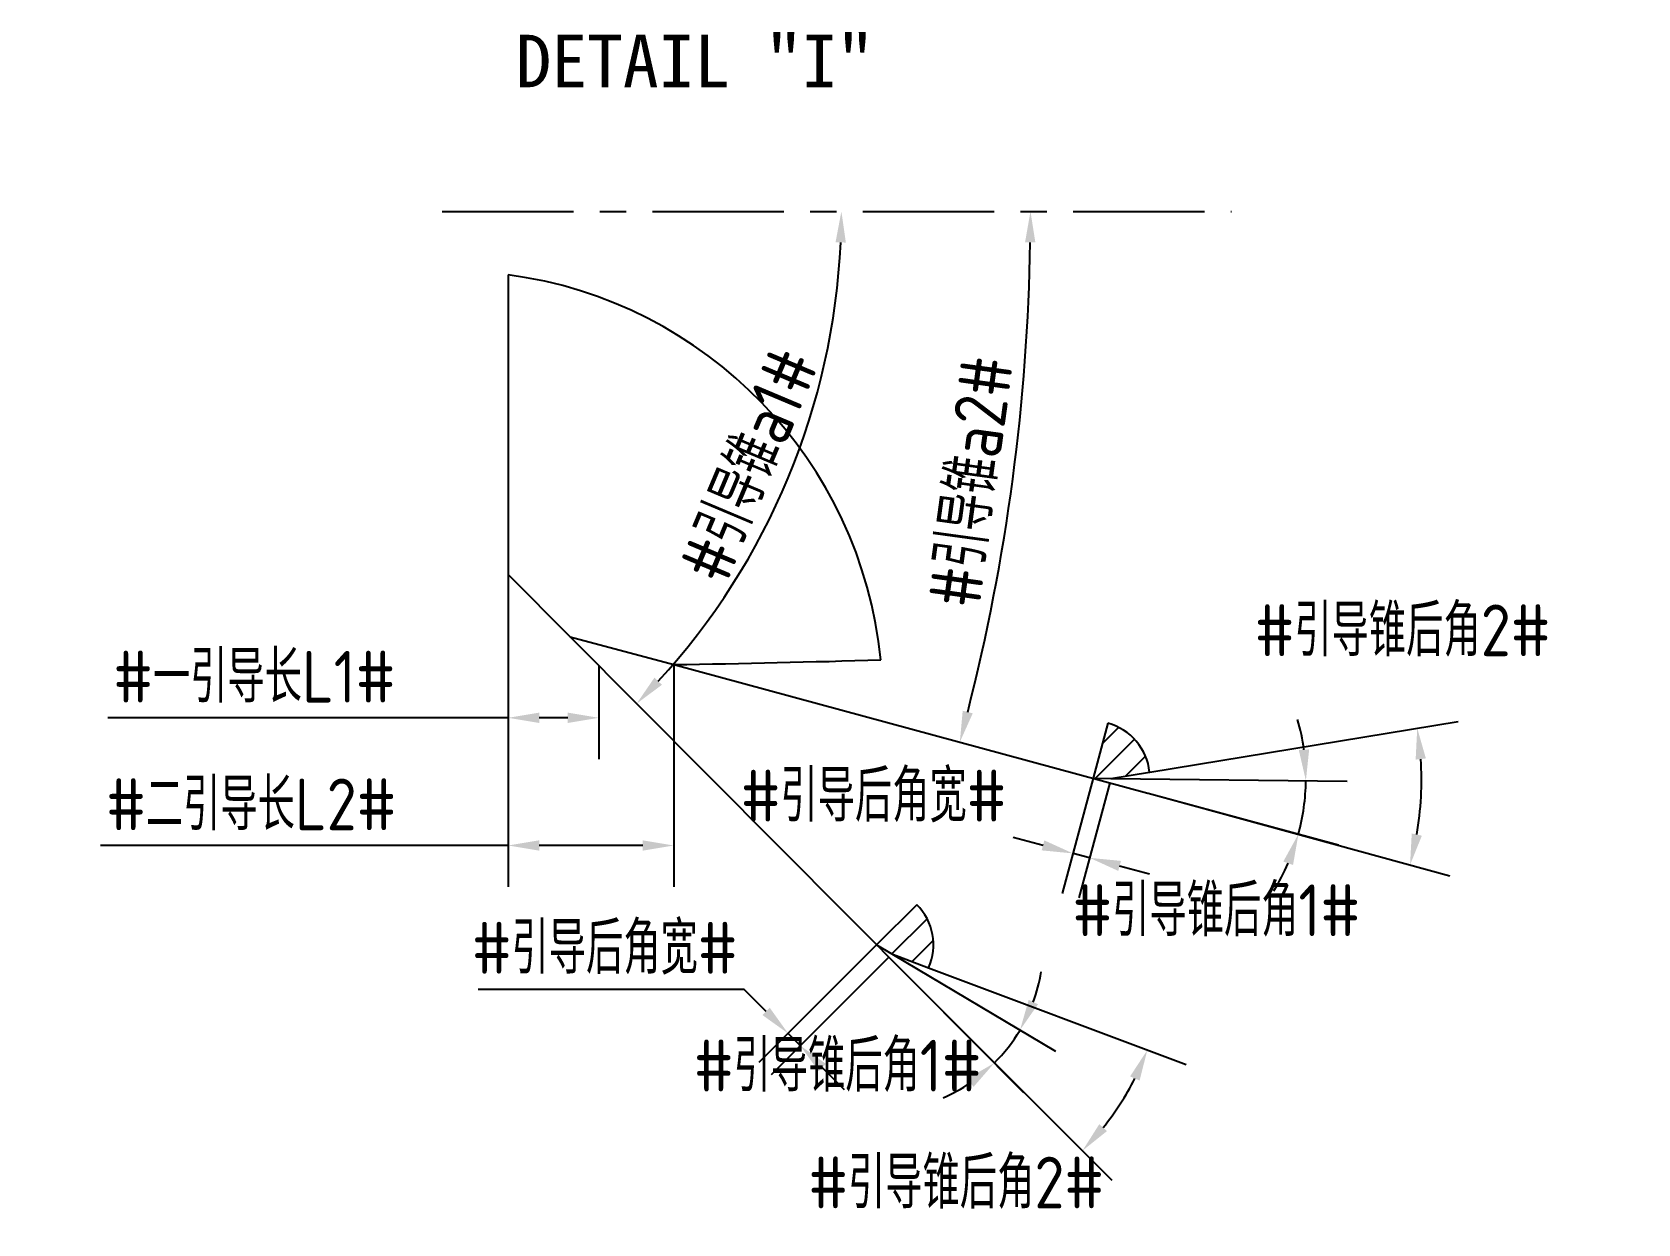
# Model space of a CAD drawing. Header units: millimetres. Extents: x 10 to 87.6, y 26.1 to 83.7.
import ezdxf

# ---------------------------------------------------------------- set-up
doc = ezdxf.new("R2010")
doc.units = ezdxf.units.MM
doc.linetypes.add('ACAD_ISO04W100', pattern=[30, 24, -3, 0, -3])
doc.linetypes.add('CENTER', pattern=[50.8, 31.75, -6.35, 6.35, -6.35])
for name, color, linetype in [('中心线', 2, 'ACAD_ISO04W100'), ('标注', 7, 'Continuous'), ('注释', 3, 'Continuous'), ('轮廓', 4, 'Continuous')]:
    doc.layers.add(name, color=color, linetype=linetype)
doc.styles.add('CFST0', font='gbenor.shx', dxfattribs={"bigfont": 'gbcbig.shx'})
doc.styles.get("Standard").update_dxf_attribs({"font": ''})
doc.styles.get('Standard').set_extended_font_data('SimSun')
doc.dimstyles.new('TYToolDesignC1-1', dxfattribs={"dimtxt": 2.5, "dimasz": 1.5, "dimexe": 2, "dimexo": 0, "dimtad": 1, "dimtoh": 1, "dimdec": 3, "dimdsep": 46, "dimtxsty": 'CFST0', "dimcen": 2.502, "dimclrd": 3, "dimclre": 3, "dimclrt": 3, "dimazin": 2, "dimtfac": 1, "dimtdec": 3, "dimtmove": 0, "dimatfit": 3, "dimfxl": 1, "dimarcsym": 0})
pattern_1 = [(45, (35.7326, 50.2523), (-0.67352, 0.67352), [])]

# ---------------------------------------------------------------- blocks, each defined once
blk = doc.blocks.new('*D2')
at = {"layer": 'Defpoints', "color": 0, "transparency": 16777216}
for p in [(50.8, 39.56), (50.8, 39.56), (51.54, 39.12), (52.74, 37.61), (57.357, 34.876)]:
    blk.add_point(p, dxfattribs=at)
at = {"layer": '标注', "color": 3, "lineweight": -2, "transparency": 16777216}
for p, q in [((51.54, 39.12), (59.446, 34.419)), ((52.74, 37.61), (57.894, 32.429))]:
    blk.add_line(p, q, dxfattribs=at)
for start, end in [(339.94508, 350.62564), (314.85271, 329.26451), (293.49158, 304.17215)]:
    blk.add_arc((50.8, 39.56), 8.058, start, end, dxfattribs=at)
at = {"layer": '标注', "color": 3, "transparency": 16777216}
for points in [[(58.596, 36.689), (58.144, 36.904), (57.726, 35.442)], [(55.167, 33.086), (55.485, 32.7), (56.483, 33.847)]]:
    blk.add_solid(points, dxfattribs=at)
at = {"layer": '标注', "color": 3, "transparency": 16777216, "insert": (48.919, 33.709), "char_height": 2.5, "attachment_point": 5, "style": 'CFST0'}
blk.add_mtext('#引导锥后角1#', dxfattribs=at)
blk = doc.blocks.new('*D4')
at = {"layer": 'Defpoints', "color": 0, "transparency": 16777216}
for p in [(51.05, 39.3), (51.05, 39.3), (53.31, 38.45), (52.74, 37.61), (63.066, 32.71)]:
    blk.add_point(p, dxfattribs=at)
at = {"layer": '标注', "color": 3, "lineweight": -2, "transparency": 16777216}
for p, q in [((53.31, 38.45), (65.749, 33.771)), ((52.74, 37.61), (62.155, 28.195))]:
    blk.add_line(p, q, dxfattribs=at)
blk.add_arc((51.05, 39.3), 13.705, 321.27427, 333.11414, dxfattribs=at)
at = {"layer": '标注', "color": 3, "transparency": 16777216}
for points in [[(63.044, 33.203), (63.502, 33.002), (63.877, 34.476)], [(61.928, 30.56), (61.555, 30.893), (60.741, 29.609)]]:
    blk.add_solid(points, dxfattribs=at)
at = {"layer": '标注', "color": 3, "transparency": 16777216, "insert": (54.645, 28.06), "char_height": 2.5, "attachment_point": 5, "style": 'CFST0'}
blk.add_mtext('#引导锥后角2#', dxfattribs=at)
blk = doc.blocks.new('*D6')
at = {"layer": 'Defpoints', "color": 0, "transparency": 16777216}
for p in [(50.8, 39.56), (51.39, 38.97), (46.521, 35.281)]:
    blk.add_point(p, dxfattribs=at)
at = {"layer": '标注', "color": 3, "lineweight": -2, "transparency": 16777216}
for p, q in [((50.8, 39.56), (45.107, 33.867)), ((51.39, 38.97), (45.697, 33.277)), ((44.4, 37.403), (31.551, 37.403)), ((45.461, 36.342), (44.4, 37.403)), ((47.111, 34.691), (46.521, 35.281)), ((48.172, 33.631), (49.233, 32.57))]:
    blk.add_line(p, q, dxfattribs=at)
at = {"layer": '标注', "color": 3, "transparency": 16777216}
for points in [[(45.638, 36.519), (45.284, 36.165), (46.521, 35.281)], [(48.349, 33.808), (47.995, 33.454), (47.111, 34.691)]]:
    blk.add_solid(points, dxfattribs=at)
at = {"layer": '标注', "color": 3, "transparency": 16777216, "insert": (37.663, 39.388), "char_height": 2.5, "attachment_point": 5, "style": 'CFST0'}
blk.add_mtext('#引导后角宽#', dxfattribs=at)
blk = doc.blocks.new('*D7')
at = {"layer": 'Defpoints', "color": 0, "transparency": 16777216}
for p in [(33, 57.46), (37.38, 53.05), (33, 50.529)]:
    blk.add_point(p, dxfattribs=at)
at = {"layer": '标注', "color": 3, "lineweight": -2, "transparency": 16777216}
for p, q in [((33, 57.46), (33, 48.529)), ((37.38, 53.05), (37.38, 48.529)), ((33, 50.529), (13.661, 50.529)), ((35.88, 50.529), (34.5, 50.529))]:
    blk.add_line(p, q, dxfattribs=at)
at = {"layer": '标注', "color": 3, "transparency": 16777216}
for points in [[(34.5, 50.779), (34.5, 50.279), (33, 50.529)], [(35.88, 50.779), (35.88, 50.279), (37.38, 50.529)]]:
    blk.add_solid(points, dxfattribs=at)
at = {"layer": '标注', "color": 3, "transparency": 16777216, "insert": (20.739, 52.514), "char_height": 2.5, "attachment_point": 5, "style": 'CFST0'}
blk.add_mtext('#一引导长L1#', dxfattribs=at)
blk = doc.blocks.new('*D8')
at = {"layer": 'Defpoints', "color": 0, "transparency": 16777216}
for p in [(33, 57.46), (41, 53.1), (33, 44.36)]:
    blk.add_point(p, dxfattribs=at)
at = {"layer": '标注', "color": 3, "lineweight": -2, "transparency": 16777216}
for p, q in [((33, 57.46), (33, 42.36)), ((41, 53.1), (41, 42.36)), ((33, 44.36), (13.304, 44.36)), ((39.5, 44.36), (34.5, 44.36))]:
    blk.add_line(p, q, dxfattribs=at)
at = {"layer": '标注', "color": 3, "transparency": 16777216}
for points in [[(34.5, 44.61), (34.5, 44.11), (33, 44.36)], [(39.5, 44.61), (39.5, 44.11), (41, 44.36)]]:
    blk.add_solid(points, dxfattribs=at)
at = {"layer": '标注', "color": 3, "transparency": 16777216, "insert": (20.59, 46.345), "char_height": 2.5, "attachment_point": 5, "style": 'CFST0'}
blk.add_mtext('#二引导长L2#', dxfattribs=at)
blk = doc.blocks.new('*D1')
at = {"layer": 'Defpoints', "color": 0, "transparency": 16777216}
for p in [(61.26, 47.61), (61.26, 47.61), (62.12, 47.6), (63.91, 46.89), (71.489, 46.623)]:
    blk.add_point(p, dxfattribs=at)
at = {"layer": '标注', "color": 3, "lineweight": -2, "transparency": 16777216}
for p, q in [((62.12, 47.6), (73.536, 47.467)), ((63.91, 46.89), (73.107, 44.391))]:
    blk.add_line(p, q, dxfattribs=at)
for start, end in [(7.70399, 16.07417), (344.79978, 359.3338), (328.05941, 336.42959)]:
    blk.add_arc((61.26, 47.61), 10.277, start, end, dxfattribs=at)
at = {"layer": '标注', "color": 3, "transparency": 16777216}
for points in [[(71.694, 49.003), (71.195, 48.972), (71.536, 47.491)], [(70.444, 43.583), (70.915, 43.418), (71.177, 44.915)]]:
    blk.add_solid(points, dxfattribs=at)
at = {"layer": '标注', "color": 3, "transparency": 16777216, "insert": (67.211, 41.217), "char_height": 2.5, "attachment_point": 5, "style": 'CFST0'}
blk.add_mtext('#引导锥后角1#', dxfattribs=at)
blk = doc.blocks.new('*D3')
at = {"layer": 'Defpoints', "color": 0, "transparency": 16777216}
for p in [(61.61, 47.52), (61.61, 47.52), (63.99, 47.91), (63.91, 46.89), (77, 45.6)]:
    blk.add_point(p, dxfattribs=at)
at = {"layer": '标注', "color": 3, "lineweight": -2, "transparency": 16777216}
for p, q in [((63.99, 47.91), (78.889, 50.351)), ((63.91, 46.89), (78.497, 42.894))]:
    blk.add_line(p, q, dxfattribs=at)
blk.add_arc((61.61, 47.52), 15.509, 350.22519, 3.76257, dxfattribs=at)
at = {"layer": '标注', "color": 3, "transparency": 16777216}
for points in [[(76.838, 48.509), (77.334, 48.566), (76.915, 50.028)], [(77.138, 44.833), (76.65, 44.941), (76.568, 43.423)]]:
    blk.add_solid(points, dxfattribs=at)
at = {"layer": '标注', "color": 3, "transparency": 16777216, "insert": (76.208, 54.744), "char_height": 2.5, "attachment_point": 5, "style": 'CFST0'}
blk.add_mtext('#引导锥后角2#', dxfattribs=at)
blk = doc.blocks.new('*D5')
at = {"layer": 'Defpoints', "color": 0, "transparency": 16777216}
for p in [(61.26, 47.61), (62.06, 47.39), (60.287, 43.977)]:
    blk.add_point(p, dxfattribs=at)
at = {"layer": '标注', "color": 3, "lineweight": -2, "transparency": 16777216}
for p, q in [((61.26, 47.61), (59.769, 42.046)), ((62.06, 47.39), (60.57, 41.831)), ((58.838, 44.366), (57.389, 44.754)), ((61.088, 43.763), (60.287, 43.977)), ((62.537, 43.375), (63.986, 42.986))]:
    blk.add_line(p, q, dxfattribs=at)
at = {"layer": '标注', "color": 3, "transparency": 16777216}
for points in [[(58.902, 44.607), (58.773, 44.124), (60.287, 43.977)], [(62.602, 43.616), (62.472, 43.133), (61.088, 43.763)]]:
    blk.add_solid(points, dxfattribs=at)
at = {"layer": '标注', "color": 3, "transparency": 16777216, "insert": (50.652, 46.739), "char_height": 2.5, "attachment_point": 5, "style": 'CFST0'}
blk.add_mtext('#引导后角宽#', dxfattribs=at)
blk = doc.blocks.new('*D10')
at = {"color": 3, "lineweight": -2, "transparency": 16777216}
blk.add_arc((15.553, 75), 33.544, 317.40407, 357.43767, dxfattribs=at)
at = {"color": 3, "transparency": 16777216}
for points in [[(48.814, 73.506), (49.314, 73.495), (49.097, 75)], [(40.427, 52.123), (40.066, 52.47), (39.207, 51.215)]]:
    blk.add_solid(points, dxfattribs=at)
at = {"layer": 'Defpoints', "color": 0, "transparency": 16777216}
for p in [(29.814, 75), (67.941, 75), (47.946, 66.288), (36, 54.44), (52.736, 37.612)]:
    blk.add_point(p, dxfattribs=at)
at = {"color": 3, "transparency": 16777216, "insert": (44.636, 62.746), "char_height": 2.5, "attachment_point": 5, "rotation": 67.15257, "style": 'CFST0'}
blk.add_mtext('#引导锥a1#', dxfattribs=at)
blk = doc.blocks.new('*D11')
at = {"color": 3, "lineweight": -2, "transparency": 16777216}
blk.add_arc((-39.837, 75), 98.067, 345.71812, 359.12362, dxfattribs=at)
at = {"color": 3, "transparency": 16777216}
for points in [[(57.969, 73.502), (58.469, 73.498), (58.231, 75)], [(55.442, 50.744), (54.958, 50.871), (54.819, 49.357)]]:
    blk.add_solid(points, dxfattribs=at)
at = {"layer": 'Defpoints', "color": 0, "transparency": 16777216}
for p in [(29.814, 75), (67.941, 75), (57.85, 66.363), (41, 53.1), (63.908, 46.894)]:
    blk.add_point(p, dxfattribs=at)
at = {"color": 3, "transparency": 16777216, "insert": (55.355, 61.948), "char_height": 2.5, "attachment_point": 5, "rotation": 82.19264, "style": 'CFST0'}
blk.add_mtext('#引导锥a2#', dxfattribs=at)

msp = doc.modelspace()

# ---------------------------------------------------------------- hatches: boundary and pattern name
at = {"layer": '轮廓'}
h = msp.add_hatch(dxfattribs=at)
h.set_pattern_fill('ANSI31', color=256, scale=0.3)
h.set_pattern_definition(pattern_1)
h.paths.add_polyline_path([(61.257, 47.6125), (62.1188, 47.6022), (63.9873, 47.9088, 0.3088301), (61.9751, 50.2632)])
h = msp.add_hatch(dxfattribs=at)
h.set_pattern_fill('ANSI31', color=256, scale=0.3)
h.set_pattern_definition(pattern_1)
h.paths.add_polyline_path([(50.7992, 39.559), (51.5403, 39.1192), (53.3117, 38.4504, 0.3088301), (52.7464, 41.4955)])

# ---------------------------------------------------------------- linework, layer by layer
at = {"layer": '中心线', "linetype": 'CENTER', "ltscale": 0.2}
msp.add_line((29.8141, 75), (67.9407, 75), dxfattribs=at)
at = {"layer": '轮廓'}
for p, q in [((33, 57.4568), (36, 54.4401)), ((36, 54.4401), (41, 53.1004)), ((36, 54.4401), (52.7357, 37.6117)), ((41, 53.1004), (63.9077, 46.8944)), ((61.9751, 50.2632), (61.257, 47.6125)), ((61.257, 47.6125), (62.1188, 47.6022)), ((62.1188, 47.6022), (63.9873, 47.9088)), ((52.7464, 41.4955), (50.7992, 39.559)), ((50.7992, 39.559), (51.5403, 39.1192)), ((51.5403, 39.1192), (53.3117, 38.4504))]:
    msp.add_line(p, q, dxfattribs=at)
msp.add_lwpolyline([(33, 71.9358), (33, 57.4568)], dxfattribs=at)
for centre, radius, start, end in [((30.2497, 51.2655), 20.8525, 5.673202, 82.420886), ((28.0442, 846.1955), 793.2009, 270.9358842, 271.6584104), ((61.257, 47.6125), 2.7463, 6.192692, 74.841738), ((50.7992, 39.559), 2.7463, 336.192692, 44.841738)]:
    msp.add_arc(centre, radius, start, end, dxfattribs=at)

# ---------------------------------------------------------------- texts
at = {"layer": '注释', "insert": (33.3589, 83.5355), "char_height": 2.53935, "width": 21.860635, "attachment_point": 1}
msp.add_mtext('{\\f宋体|b0|i0|c134|p2;DETAIL "I"}', dxfattribs=at)

# ---------------------------------------------------------------- dimensions: what is measured, and where the dimension line sits
at = {"color": 1}
for base, line1, text, picture, middle in [((47.9464, 66.2883), ((36, 54.4401), (52.7357, 37.6117)), '#引导锥a1#', '*D10', (46.4656, 61.9756)), ((57.8495, 66.3629), ((41, 53.1004), (63.9077, 46.8944)), '#引导锥a2#', '*D11', (57.3215, 61.6783))]:
    dim = msp.add_angular_dim_2l(base=base, line1=line1, line2=((29.8141, 75), (67.9407, 75)), text=text, dimstyle='TYToolDesignC1-1', dxfattribs=at)
    dim.commit()
    dim.dimension.update_dxf_attribs({"geometry": picture, "text_midpoint": middle, "dimtype": 162})
at = {"layer": '标注'}
for base, p1, text, picture, middle in [((33, 44.3599), (41, 53.1), '#二引导长L2#', '*D8', (20.5899, 44.3599)), ((33, 50.5291), (37.38, 53.05), '#一引导长L1#', '*D7', (20.7386, 50.5291))]:
    dim = msp.add_linear_dim(base=base, p1=p1, p2=(33, 57.46), text=text, dimstyle='TYToolDesignC1-1', dxfattribs=at)
    dim.commit()
    dim.dimension.update_dxf_attribs({"geometry": picture, "text_midpoint": middle, "dimtype": 160})
for base, line1, line2, text, picture, middle in [((77.0002, 45.6003), ((61.61, 47.52), (63.99, 47.91)), ((61.61, 47.52), (63.91, 46.89)), '#引导锥后角2#', '*D3', (76.2079, 52.7589)), ((71.4895, 46.6231), ((61.26, 47.61), (62.12, 47.6)), ((61.26, 47.61), (63.91, 46.89)), '#引导锥后角1#', '*D1', (67.2108, 39.2312)), ((57.3572, 34.876), ((50.8, 39.56), (52.74, 37.61)), ((50.8, 39.56), (51.54, 39.12)), '#引导锥后角1#', '*D2', (48.9194, 31.7241)), ((63.0663, 32.7101), ((51.05, 39.3), (52.74, 37.61)), ((51.05, 39.3), (53.31, 38.45)), '#引导锥后角2#', '*D4', (54.6447, 26.0752))]:
    dim = msp.add_angular_dim_2l(base=base, line1=line1, line2=line2, text=text, dimstyle='TYToolDesignC1-1', dxfattribs=at)
    dim.commit()
    dim.dimension.update_dxf_attribs({"geometry": picture, "text_midpoint": middle, "dimtype": 162})
for base, p1, p2, angle, picture, middle in [((60.2867, 43.9775), (62.06, 47.39), (61.26, 47.61), 345, '*D5', (50.6518, 44.7539)), ((46.5214, 35.2814), (51.39, 38.97), (50.8, 39.56), 315.000001, '*D6', (37.6629, 37.4027))]:
    dim = msp.add_linear_dim(base=base, p1=p1, p2=p2, angle=angle, text='#引导后角宽#', dimstyle='TYToolDesignC1-1', dxfattribs=at)
    dim.commit()
    dim.dimension.update_dxf_attribs({"geometry": picture, "text_midpoint": middle, "dimtype": 160})

doc.saveas('drawing.dxf')
